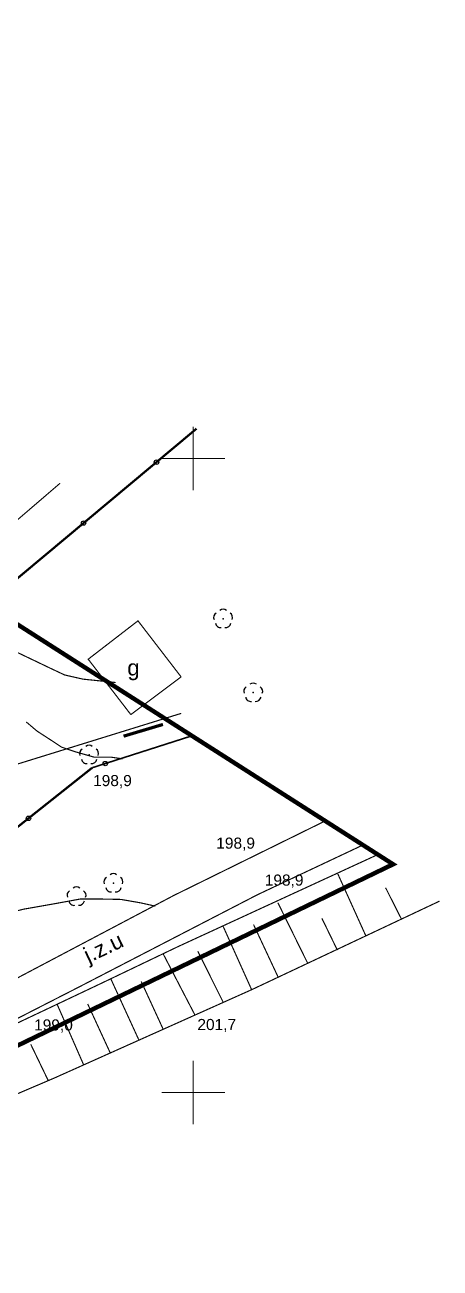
# Model space of a CAD drawing. Extents: x 7572697 to 7573818, y 5546684 to 5547005.
# Drawn here: x 7573336.7 to 7573369.5, y 5546686.2 to 5546784.2 of the extents above; entities that cross this region are included whole.
import ezdxf
from ezdxf.enums import TextEntityAlignment as Align

# ---------------------------------------------------------------- set-up
doc = ezdxf.new("R2010")
doc.units = 0
doc.header["$MEASUREMENT"] = 0
doc.linetypes.add('1', pattern=[2, 1, -1])
doc.linetypes.add('901', pattern=[0])
doc.styles.add('STYL_ARIAL', font='Arial', dxfattribs={"oblique": 0.1})

# ---------------------------------------------------------------- blocks, each defined once
blk = doc.blocks.new('926')
at = {"color": 0}
for centre, radius, start, end in [((-0.35, 0.1), 0.4, 119.84816, 203.51949), ((0, 0.35), 0.4, 50.114, 129.886), ((0.35, 0.1), 0.4, 336.88451, 60.15184), ((-0.2, -0.3), 0.4, 187.477, 278.47884), ((0.2, -0.275), 0.425, 262.64593, 349.62892)]:
    blk.add_arc(centre, radius, start, end, dxfattribs=at)
blk = doc.blocks.new('922')
at = {"color": 0}
for centre, radius, start, end in [((-0.35, 0.1), 0.4, 119.84816, 203.51949), ((0, 0.35), 0.4, 50.114, 129.886), ((0.35, 0.1), 0.4, 336.88451, 60.15184), ((-0.2, -0.3), 0.4, 187.477, 278.47884), ((0.2, -0.275), 0.425, 262.64593, 349.62892)]:
    blk.add_arc(centre, radius, start, end, dxfattribs=at)
blk.add_point((0, 0), dxfattribs=at)

msp = doc.modelspace()

# ---------------------------------------------------------------- linework, layer by layer
at = {"color": 6, "const_width": 0.35}
for points in [[(7573349.4716, 5546824.7787), (7573334.6135, 5546827.4202), (7573278, 5546774), (7573365.7825, 5546717.9984)], [(7573092.2503, 5546815.8488), (7573096, 5546815), (7573301.5, 5546687), (7573365.78, 5546718), (7573278, 5546774)], [(7573365.7825, 5546717.9984), (7573301.5, 5546687)]]:
    msp.add_lwpolyline(points, dxfattribs=at)
at = {"color": 3, "linetype": '901'}
for points, const_width in [([(7573327.176, 5546713.833), (7573318.148, 5546725.536), (7573350.264, 5546752.352)], 0.175), ([(7573342.0303, 5546725.6131), (7573349.9013, 5546728.13)], 0.125), ([(7573307.022, 5546699.537), (7573308.274, 5546699.515), (7573327.176, 5546713.833), (7573342.0303, 5546725.6131)], 0.175)]:
    msp.add_lwpolyline(points, dxfattribs=dict(at, const_width=const_width))
at = {"color": 0}
for points, const_width in [([(7573318.148, 5546725.536), (7573350.264, 5546752.352)], 0.09), ([(7573349.0456, 5546732.7791), (7573345.641, 5546737.1974), (7573341.7117, 5546734.1696), (7573345.0768, 5546729.8025)], 0.09), ([(7573341.7117, 5546734.1697), (7573345.641, 5546737.1975)], 0.09), ([(7573345.0768, 5546729.8026), (7573349.0455, 5546732.7792)], 0.09), ([(7573349.0549, 5546729.8994), (7573332.5846, 5546724.8062), (7573329.2111, 5546725.3353), (7573322.5965, 5546716.5379)], 0.09), ([(7573342.2218, 5546725.2315), (7573342.221, 5546725.2326), (7573342.2202, 5546725.2338), (7573342.2195, 5546725.235), (7573342.2188, 5546725.2362), (7573342.2182, 5546725.2374), (7573342.2176, 5546725.2387), (7573342.217, 5546725.24), (7573342.2165, 5546725.2413), (7573342.2161, 5546725.2426), (7573342.2157, 5546725.2439), (7573342.2153, 5546725.2453), (7573342.215, 5546725.2466), (7573342.2147, 5546725.248), (7573342.2145, 5546725.2494), (7573342.2143, 5546725.2508), (7573342.2142, 5546725.2522), (7573342.2141, 5546725.2535), (7573342.2141, 5546725.2549), (7573342.2141, 5546725.2563), (7573342.2142, 5546725.2577), (7573342.2143, 5546725.2591), (7573342.2144, 5546725.2605), (7573342.2147, 5546725.2619), (7573342.2149, 5546725.2633), (7573342.2152, 5546725.2646), (7573342.2156, 5546725.266), (7573342.216, 5546725.2673), (7573342.2164, 5546725.2686), (7573342.2169, 5546725.2699), (7573342.2175, 5546725.2712), (7573342.2181, 5546725.2725), (7573342.2187, 5546725.2737), (7573342.2194, 5546725.275), (7573342.2201, 5546725.2762), (7573342.2208, 5546725.2773), (7573342.2216, 5546725.2785), (7573342.2225, 5546725.2796), (7573342.2233, 5546725.2807), (7573342.2242, 5546725.2817), (7573342.2252, 5546725.2828), (7573342.2262, 5546725.2838), (7573342.2272, 5546725.2847), (7573342.2282, 5546725.2856), (7573342.2293, 5546725.2865), (7573342.2304, 5546725.2874), (7573342.2316, 5546725.2882), (7573342.2327, 5546725.2889), (7573342.2339, 5546725.2897), (7573342.2352, 5546725.2903), (7573342.2364, 5546725.291), (7573342.2377, 5546725.2916), (7573342.2389, 5546725.2921), (7573342.2402, 5546725.2926), (7573342.2416, 5546725.2931), (7573342.2429, 5546725.2935), (7573342.2442, 5546725.2939), (7573342.2456, 5546725.2942), (7573342.247, 5546725.2945), (7573342.2484, 5546725.2947), (7573342.2497, 5546725.2949), (7573342.2511, 5546725.295), (7573342.2525, 5546725.2951), (7573342.2539, 5546725.2951), (7573342.2553, 5546725.2951), (7573342.2567, 5546725.295), (7573342.2581, 5546725.2949), (7573342.2595, 5546725.2947), (7573342.2609, 5546725.2945), (7573342.2622, 5546725.2943), (7573342.2636, 5546725.2939), (7573342.265, 5546725.2936), (7573342.2663, 5546725.2932), (7573342.2676, 5546725.2927), (7573342.2689, 5546725.2922), (7573342.2702, 5546725.2917), (7573342.2715, 5546725.2911), (7573342.2727, 5546725.2905), (7573342.2739, 5546725.2898), (7573342.2751, 5546725.2891), (7573342.2763, 5546725.2883), (7573342.2775, 5546725.2875), (7573342.2786, 5546725.2867), (7573342.2797, 5546725.2858), (7573342.2807, 5546725.2849), (7573342.2818, 5546725.284), (7573342.2827, 5546725.283), (7573342.2837, 5546725.282), (7573342.2846, 5546725.2809), (7573342.2855, 5546725.2798), (7573342.2863, 5546725.2787), (7573342.2872, 5546725.2776), (7573342.2879, 5546725.2764), (7573342.2886, 5546725.2752), (7573342.2893, 5546725.274), (7573342.29, 5546725.2728), (7573342.2906, 5546725.2715), (7573342.2911, 5546725.2702), (7573342.2916, 5546725.2689), (7573342.2921, 5546725.2676), (7573342.2925, 5546725.2663), (7573342.2928, 5546725.2649), (7573342.2932, 5546725.2636), (7573342.2934, 5546725.2622), (7573342.2937, 5546725.2608), (7573342.2938, 5546725.2594), (7573342.294, 5546725.258), (7573342.294, 5546725.2566), (7573342.2941, 5546725.2552), (7573342.2941, 5546725.2539), (7573342.294, 5546725.2525), (7573342.2939, 5546725.2511), (7573342.2937, 5546725.2497), (7573342.2935, 5546725.2483), (7573342.2932, 5546725.2469), (7573342.2929, 5546725.2456), (7573342.2926, 5546725.2442), (7573342.2922, 5546725.2429), (7573342.2917, 5546725.2416), (7573342.2912, 5546725.2403), (7573342.2907, 5546725.239), (7573342.2901, 5546725.2377), (7573342.2895, 5546725.2364), (7573342.2888, 5546725.2352), (7573342.2881, 5546725.234), (7573342.2873, 5546725.2329), (7573342.2865, 5546725.2317), (7573342.2857, 5546725.2306), (7573342.2848, 5546725.2295), (7573342.2839, 5546725.2284), (7573342.283, 5546725.2274), (7573342.282, 5546725.2264), (7573342.281, 5546725.2255), (7573342.2799, 5546725.2245), (7573342.2788, 5546725.2237), (7573342.2777, 5546725.2228), (7573342.2766, 5546725.222), (7573342.2754, 5546725.2213), (7573342.2742, 5546725.2205), (7573342.273, 5546725.2198), (7573342.2717, 5546725.2192), (7573342.2705, 5546725.2186), (7573342.2692, 5546725.2181), (7573342.2679, 5546725.2176), (7573342.2666, 5546725.2171), (7573342.2652, 5546725.2167), (7573342.2639, 5546725.2163), (7573342.2625, 5546725.216), (7573342.2612, 5546725.2157), (7573342.2598, 5546725.2155), (7573342.2584, 5546725.2153), (7573342.257, 5546725.2152), (7573342.2556, 5546725.2151), (7573342.2542, 5546725.2151), (7573342.2528, 5546725.2151), (7573342.2514, 5546725.2152), (7573342.25, 5546725.2153), (7573342.2487, 5546725.2155), (7573342.2473, 5546725.2157), (7573342.2459, 5546725.2159), (7573342.2445, 5546725.2162), (7573342.2432, 5546725.2166), (7573342.2419, 5546725.217), (7573342.2405, 5546725.2175), (7573342.2392, 5546725.2179), (7573342.2379, 5546725.2185), (7573342.2367, 5546725.2191), (7573342.2354, 5546725.2197), (7573342.2342, 5546725.2204), (7573342.233, 5546725.2211), (7573342.2318, 5546725.2218), (7573342.2307, 5546725.2226), (7573342.2296, 5546725.2235), (7573342.2285, 5546725.2244), (7573342.2274, 5546725.2253), (7573342.2264, 5546725.2262), (7573342.2254, 5546725.2272), (7573342.2245, 5546725.2282), (7573342.2235, 5546725.2293), (7573342.2218, 5546725.2315)], 0.25), ([(7573355.2129, 5546719.2122), (7573355.2121, 5546719.2133), (7573355.2113, 5546719.2145), (7573355.2106, 5546719.2157), (7573355.2099, 5546719.2169), (7573355.2092, 5546719.2181), (7573355.2086, 5546719.2194), (7573355.2081, 5546719.2207), (7573355.2076, 5546719.222), (7573355.2071, 5546719.2233), (7573355.2067, 5546719.2246), (7573355.2064, 5546719.226), (7573355.206, 5546719.2274), (7573355.2058, 5546719.2287), (7573355.2055, 5546719.2301), (7573355.2054, 5546719.2315), (7573355.2052, 5546719.2329), (7573355.2052, 5546719.2343), (7573355.2051, 5546719.2357), (7573355.2051, 5546719.2371), (7573355.2052, 5546719.2385), (7573355.2053, 5546719.2398), (7573355.2055, 5546719.2412), (7573355.2057, 5546719.2426), (7573355.206, 5546719.244), (7573355.2063, 5546719.2453), (7573355.2066, 5546719.2467), (7573355.207, 5546719.248), (7573355.2075, 5546719.2494), (7573355.208, 5546719.2507), (7573355.2085, 5546719.2519), (7573355.2091, 5546719.2532), (7573355.2097, 5546719.2545), (7573355.2104, 5546719.2557), (7573355.2111, 5546719.2569), (7573355.2119, 5546719.2581), (7573355.2127, 5546719.2592), (7573355.2135, 5546719.2603), (7573355.2144, 5546719.2614), (7573355.2153, 5546719.2625), (7573355.2162, 5546719.2635), (7573355.2172, 5546719.2645), (7573355.2182, 5546719.2654), (7573355.2193, 5546719.2664), (7573355.2204, 5546719.2672), (7573355.2215, 5546719.2681), (7573355.2226, 5546719.2689), (7573355.2238, 5546719.2697), (7573355.225, 5546719.2704), (7573355.2262, 5546719.2711), (7573355.2275, 5546719.2717), (7573355.2287, 5546719.2723), (7573355.23, 5546719.2728), (7573355.2313, 5546719.2734), (7573355.2326, 5546719.2738), (7573355.234, 5546719.2742), (7573355.2353, 5546719.2746), (7573355.2367, 5546719.2749), (7573355.238, 5546719.2752), (7573355.2394, 5546719.2754), (7573355.2408, 5546719.2756), (7573355.2422, 5546719.2757), (7573355.2436, 5546719.2758), (7573355.245, 5546719.2758), (7573355.2464, 5546719.2758), (7573355.2478, 5546719.2757), (7573355.2492, 5546719.2756), (7573355.2505, 5546719.2754), (7573355.2519, 5546719.2752), (7573355.2533, 5546719.275), (7573355.2547, 5546719.2747), (7573355.256, 5546719.2743), (7573355.2573, 5546719.2739), (7573355.2587, 5546719.2735), (7573355.26, 5546719.273), (7573355.2613, 5546719.2724), (7573355.2625, 5546719.2718), (7573355.2638, 5546719.2712), (7573355.265, 5546719.2705), (7573355.2662, 5546719.2698), (7573355.2674, 5546719.2691), (7573355.2685, 5546719.2683), (7573355.2696, 5546719.2674), (7573355.2707, 5546719.2666), (7573355.2718, 5546719.2656), (7573355.2728, 5546719.2647), (7573355.2738, 5546719.2637), (7573355.2747, 5546719.2627), (7573355.2757, 5546719.2616), (7573355.2766, 5546719.2606), (7573355.2774, 5546719.2595), (7573355.2782, 5546719.2583), (7573355.279, 5546719.2571), (7573355.2797, 5546719.2559), (7573355.2804, 5546719.2547), (7573355.281, 5546719.2535), (7573355.2816, 5546719.2522), (7573355.2822, 5546719.2509), (7573355.2827, 5546719.2496), (7573355.2831, 5546719.2483), (7573355.2835, 5546719.247), (7573355.2839, 5546719.2456), (7573355.2842, 5546719.2443), (7573355.2845, 5546719.2429), (7573355.2847, 5546719.2415), (7573355.2849, 5546719.2402), (7573355.285, 5546719.2388), (7573355.2851, 5546719.2374), (7573355.2851, 5546719.236), (7573355.2851, 5546719.2346), (7573355.285, 5546719.2332), (7573355.2849, 5546719.2318), (7573355.2848, 5546719.2304), (7573355.2845, 5546719.229), (7573355.2843, 5546719.2277), (7573355.284, 5546719.2263), (7573355.2836, 5546719.2249), (7573355.2832, 5546719.2236), (7573355.2828, 5546719.2223), (7573355.2823, 5546719.221), (7573355.2817, 5546719.2197), (7573355.2811, 5546719.2184), (7573355.2805, 5546719.2172), (7573355.2798, 5546719.216), (7573355.2791, 5546719.2148), (7573355.2784, 5546719.2136), (7573355.2776, 5546719.2124), (7573355.2767, 5546719.2113), (7573355.2759, 5546719.2102), (7573355.275, 5546719.2092), (7573355.274, 5546719.2081), (7573355.273, 5546719.2072), (7573355.272, 5546719.2062), (7573355.271, 5546719.2053), (7573355.2699, 5546719.2044), (7573355.2688, 5546719.2035), (7573355.2676, 5546719.2027), (7573355.2665, 5546719.202), (7573355.2653, 5546719.2013), (7573355.264, 5546719.2006), (7573355.2628, 5546719.1999), (7573355.2615, 5546719.1993), (7573355.2603, 5546719.1988), (7573355.259, 5546719.1983), (7573355.2576, 5546719.1978), (7573355.2563, 5546719.1974), (7573355.255, 5546719.197), (7573355.2536, 5546719.1967), (7573355.2522, 5546719.1965), (7573355.2508, 5546719.1962), (7573355.2495, 5546719.1961), (7573355.2481, 5546719.1959), (7573355.2467, 5546719.1958), (7573355.2453, 5546719.1958), (7573355.2439, 5546719.1958), (7573355.2425, 5546719.1959), (7573355.2411, 5546719.196), (7573355.2397, 5546719.1962), (7573355.2383, 5546719.1964), (7573355.237, 5546719.1967), (7573355.2356, 5546719.197), (7573355.2342, 5546719.1973), (7573355.2329, 5546719.1977), (7573355.2316, 5546719.1982), (7573355.2303, 5546719.1987), (7573355.229, 5546719.1992), (7573355.2277, 5546719.1998), (7573355.2265, 5546719.2004), (7573355.2253, 5546719.2011), (7573355.2241, 5546719.2018), (7573355.2229, 5546719.2026), (7573355.2217, 5546719.2034), (7573355.2206, 5546719.2042), (7573355.2195, 5546719.2051), (7573355.2185, 5546719.206), (7573355.2175, 5546719.2069), (7573355.2165, 5546719.2079), (7573355.2155, 5546719.2089), (7573355.2146, 5546719.21), (7573355.2129, 5546719.2122)], 0.25), ([(7573361.4165, 5546717.2448), (7573363.6324, 5546712.35)], 0.09), ([(7573359.2478, 5546716.4605), (7573359.2469, 5546716.4617), (7573359.2462, 5546716.4628), (7573359.2455, 5546716.464), (7573359.2448, 5546716.4652), (7573359.2441, 5546716.4665), (7573359.2435, 5546716.4677), (7573359.243, 5546716.469), (7573359.2425, 5546716.4703), (7573359.242, 5546716.4716), (7573359.2416, 5546716.473), (7573359.2413, 5546716.4743), (7573359.2409, 5546716.4757), (7573359.2407, 5546716.4771), (7573359.2404, 5546716.4784), (7573359.2403, 5546716.4798), (7573359.2401, 5546716.4812), (7573359.2401, 5546716.4826), (7573359.24, 5546716.484), (7573359.24, 5546716.4854), (7573359.2401, 5546716.4868), (7573359.2402, 5546716.4882), (7573359.2404, 5546716.4896), (7573359.2406, 5546716.4909), (7573359.2409, 5546716.4923), (7573359.2412, 5546716.4937), (7573359.2415, 5546716.495), (7573359.2419, 5546716.4964), (7573359.2424, 5546716.4977), (7573359.2429, 5546716.499), (7573359.2434, 5546716.5003), (7573359.244, 5546716.5015), (7573359.2446, 5546716.5028), (7573359.2453, 5546716.504), (7573359.246, 5546716.5052), (7573359.2468, 5546716.5064), (7573359.2476, 5546716.5075), (7573359.2484, 5546716.5087), (7573359.2493, 5546716.5097), (7573359.2502, 5546716.5108), (7573359.2511, 5546716.5118), (7573359.2521, 5546716.5128), (7573359.2531, 5546716.5138), (7573359.2542, 5546716.5147), (7573359.2553, 5546716.5156), (7573359.2564, 5546716.5164), (7573359.2575, 5546716.5172), (7573359.2587, 5546716.518), (7573359.2599, 5546716.5187), (7573359.2611, 5546716.5194), (7573359.2624, 5546716.52), (7573359.2636, 5546716.5206), (7573359.2649, 5546716.5212), (7573359.2662, 5546716.5217), (7573359.2675, 5546716.5221), (7573359.2689, 5546716.5226), (7573359.2702, 5546716.5229), (7573359.2716, 5546716.5232), (7573359.2729, 5546716.5235), (7573359.2743, 5546716.5237), (7573359.2757, 5546716.5239), (7573359.2771, 5546716.524), (7573359.2785, 5546716.5241), (7573359.2799, 5546716.5241), (7573359.2813, 5546716.5241), (7573359.2827, 5546716.5241), (7573359.2841, 5546716.5239), (7573359.2854, 5546716.5238), (7573359.2868, 5546716.5236), (7573359.2882, 5546716.5233), (7573359.2896, 5546716.523), (7573359.2909, 5546716.5226), (7573359.2922, 5546716.5222), (7573359.2936, 5546716.5218), (7573359.2949, 5546716.5213), (7573359.2962, 5546716.5208), (7573359.2974, 5546716.5202), (7573359.2987, 5546716.5195), (7573359.2999, 5546716.5189), (7573359.3011, 5546716.5182), (7573359.3023, 5546716.5174), (7573359.3034, 5546716.5166), (7573359.3045, 5546716.5158), (7573359.3056, 5546716.5149), (7573359.3067, 5546716.514), (7573359.3077, 5546716.513), (7573359.3087, 5546716.512), (7573359.3096, 5546716.511), (7573359.3106, 5546716.51), (7573359.3115, 5546716.5089), (7573359.3123, 5546716.5078), (7573359.3131, 5546716.5066), (7573359.3139, 5546716.5055), (7573359.3146, 5546716.5043), (7573359.3153, 5546716.5031), (7573359.3159, 5546716.5018), (7573359.3165, 5546716.5006), (7573359.3171, 5546716.4993), (7573359.3176, 5546716.498), (7573359.318, 5546716.4967), (7573359.3184, 5546716.4953), (7573359.3188, 5546716.494), (7573359.3191, 5546716.4926), (7573359.3194, 5546716.4912), (7573359.3196, 5546716.4899), (7573359.3198, 5546716.4885), (7573359.3199, 5546716.4871), (7573359.32, 5546716.4857), (7573359.32, 5546716.4843), (7573359.32, 5546716.4829), (7573359.3199, 5546716.4815), (7573359.3198, 5546716.4801), (7573359.3197, 5546716.4787), (7573359.3194, 5546716.4774), (7573359.3192, 5546716.476), (7573359.3189, 5546716.4746), (7573359.3185, 5546716.4733), (7573359.3181, 5546716.4719), (7573359.3177, 5546716.4706), (7573359.3172, 5546716.4693), (7573359.3166, 5546716.468), (7573359.316, 5546716.4668), (7573359.3154, 5546716.4655), (7573359.3147, 5546716.4643), (7573359.314, 5546716.4631), (7573359.3133, 5546716.4619), (7573359.3125, 5546716.4608), (7573359.3116, 5546716.4596), (7573359.3108, 5546716.4586), (7573359.3099, 5546716.4575), (7573359.3089, 5546716.4565), (7573359.3079, 5546716.4555), (7573359.3069, 5546716.4545), (7573359.3059, 5546716.4536), (7573359.3048, 5546716.4527), (7573359.3037, 5546716.4519), (7573359.3025, 5546716.4511), (7573359.3014, 5546716.4503), (7573359.3002, 5546716.4496), (7573359.2989, 5546716.4489), (7573359.2977, 5546716.4483), (7573359.2964, 5546716.4477), (7573359.2952, 5546716.4471), (7573359.2938, 5546716.4466), (7573359.2925, 5546716.4462), (7573359.2912, 5546716.4457), (7573359.2899, 5546716.4454), (7573359.2885, 5546716.4451), (7573359.2871, 5546716.4448), (7573359.2857, 5546716.4446), (7573359.2844, 5546716.4444), (7573359.283, 5546716.4443), (7573359.2816, 5546716.4442), (7573359.2802, 5546716.4441), (7573359.2788, 5546716.4442), (7573359.2774, 5546716.4442), (7573359.276, 5546716.4444), (7573359.2746, 5546716.4445), (7573359.2732, 5546716.4447), (7573359.2719, 5546716.445), (7573359.2705, 5546716.4453), (7573359.2691, 5546716.4457), (7573359.2678, 5546716.4461), (7573359.2665, 5546716.4465), (7573359.2652, 5546716.447), (7573359.2639, 5546716.4475), (7573359.2626, 5546716.4481), (7573359.2614, 5546716.4488), (7573359.2602, 5546716.4494), (7573359.259, 5546716.4501), (7573359.2578, 5546716.4509), (7573359.2566, 5546716.4517), (7573359.2555, 5546716.4525), (7573359.2544, 5546716.4534), (7573359.2534, 5546716.4543), (7573359.2523, 5546716.4553), (7573359.2514, 5546716.4563), (7573359.2504, 5546716.4573), (7573359.2495, 5546716.4583), (7573359.2478, 5546716.4605)], 0.25), ([(7573366.4436, 5546713.6729), (7573365.1868, 5546716.1534)], 0.09), ([(7573356.6871, 5546714.9628), (7573359.0353, 5546710.2003)], 0.09), ([(7573352.3612, 5546713.1107), (7573354.6102, 5546708.1167)], 0.09), ([(7573354.7623, 5546713.2496), (7573356.7136, 5546709.0824)], 0.09), ([(7573361.3835, 5546711.2256), (7573360.1598, 5546713.7391)], 0.09), ([(7573347.6317, 5546710.9279), (7573350.1452, 5546706.0993)], 0.09), ([(7573350.3636, 5546711.1329), (7573352.381, 5546707.098)], 0.09), ([(7573343.4844, 5546708.9898), (7573345.7334, 5546704.095)], 0.09), ([(7573345.8987, 5546708.7517), (7573347.6185, 5546705.0145)], 0.09), ([(7573337.2344, 5546706.6048), (7573337.2336, 5546706.6059), (7573337.2328, 5546706.6071), (7573337.2321, 5546706.6083), (7573337.2314, 5546706.6095), (7573337.2308, 5546706.6107), (7573337.2302, 5546706.612), (7573337.2296, 5546706.6133), (7573337.2291, 5546706.6146), (7573337.2287, 5546706.6159), (7573337.2283, 5546706.6172), (7573337.2279, 5546706.6186), (7573337.2276, 5546706.6199), (7573337.2273, 5546706.6213), (7573337.2271, 5546706.6227), (7573337.2269, 5546706.6241), (7573337.2268, 5546706.6255), (7573337.2267, 5546706.6269), (7573337.2267, 5546706.6283), (7573337.2267, 5546706.6297), (7573337.2268, 5546706.631), (7573337.2269, 5546706.6324), (7573337.227, 5546706.6338), (7573337.2273, 5546706.6352), (7573337.2275, 5546706.6366), (7573337.2278, 5546706.6379), (7573337.2282, 5546706.6393), (7573337.2286, 5546706.6406), (7573337.229, 5546706.6419), (7573337.2295, 5546706.6433), (7573337.2301, 5546706.6445), (7573337.2307, 5546706.6458), (7573337.2313, 5546706.6471), (7573337.232, 5546706.6483), (7573337.2327, 5546706.6495), (7573337.2334, 5546706.6507), (7573337.2342, 5546706.6518), (7573337.2351, 5546706.6529), (7573337.2359, 5546706.654), (7573337.2368, 5546706.6551), (7573337.2378, 5546706.6561), (7573337.2388, 5546706.6571), (7573337.2398, 5546706.658), (7573337.2408, 5546706.659), (7573337.2419, 5546706.6598), (7573337.243, 5546706.6607), (7573337.2442, 5546706.6615), (7573337.2453, 5546706.6623), (7573337.2465, 5546706.663), (7573337.2478, 5546706.6637), (7573337.249, 5546706.6643), (7573337.2503, 5546706.6649), (7573337.2515, 5546706.6654), (7573337.2529, 5546706.6659), (7573337.2542, 5546706.6664), (7573337.2555, 5546706.6668), (7573337.2568, 5546706.6672), (7573337.2582, 5546706.6675), (7573337.2596, 5546706.6678), (7573337.261, 5546706.668), (7573337.2623, 5546706.6682), (7573337.2637, 5546706.6683), (7573337.2651, 5546706.6684), (7573337.2665, 5546706.6684), (7573337.2679, 5546706.6684), (7573337.2693, 5546706.6683), (7573337.2707, 5546706.6682), (7573337.2721, 5546706.668), (7573337.2735, 5546706.6678), (7573337.2748, 5546706.6676), (7573337.2762, 5546706.6673), (7573337.2776, 5546706.6669), (7573337.2789, 5546706.6665), (7573337.2802, 5546706.6661), (7573337.2815, 5546706.6656), (7573337.2828, 5546706.665), (7573337.2841, 5546706.6644), (7573337.2853, 5546706.6638), (7573337.2865, 5546706.6631), (7573337.2877, 5546706.6624), (7573337.2889, 5546706.6617), (7573337.2901, 5546706.6609), (7573337.2912, 5546706.66), (7573337.2923, 5546706.6592), (7573337.2933, 5546706.6582), (7573337.2944, 5546706.6573), (7573337.2953, 5546706.6563), (7573337.2963, 5546706.6553), (7573337.2972, 5546706.6542), (7573337.2981, 5546706.6532), (7573337.2989, 5546706.652), (7573337.2998, 5546706.6509), (7573337.3005, 5546706.6497), (7573337.3012, 5546706.6485), (7573337.3019, 5546706.6473), (7573337.3026, 5546706.6461), (7573337.3032, 5546706.6448), (7573337.3037, 5546706.6435), (7573337.3042, 5546706.6422), (7573337.3047, 5546706.6409), (7573337.3051, 5546706.6396), (7573337.3054, 5546706.6382), (7573337.3058, 5546706.6369), (7573337.306, 5546706.6355), (7573337.3063, 5546706.6341), (7573337.3064, 5546706.6327), (7573337.3066, 5546706.6314), (7573337.3066, 5546706.63), (7573337.3067, 5546706.6286), (7573337.3067, 5546706.6272), (7573337.3066, 5546706.6258), (7573337.3065, 5546706.6244), (7573337.3063, 5546706.623), (7573337.3061, 5546706.6216), (7573337.3058, 5546706.6202), (7573337.3055, 5546706.6189), (7573337.3052, 5546706.6175), (7573337.3048, 5546706.6162), (7573337.3043, 5546706.6149), (7573337.3038, 5546706.6136), (7573337.3033, 5546706.6123), (7573337.3027, 5546706.611), (7573337.3021, 5546706.6098), (7573337.3014, 5546706.6085), (7573337.3007, 5546706.6073), (7573337.2999, 5546706.6062), (7573337.2991, 5546706.605), (7573337.2983, 5546706.6039), (7573337.2974, 5546706.6028), (7573337.2965, 5546706.6018), (7573337.2956, 5546706.6007), (7573337.2946, 5546706.5997), (7573337.2936, 5546706.5988), (7573337.2925, 5546706.5979), (7573337.2914, 5546706.597), (7573337.2903, 5546706.5961), (7573337.2892, 5546706.5953), (7573337.288, 5546706.5946), (7573337.2868, 5546706.5938), (7573337.2856, 5546706.5932), (7573337.2843, 5546706.5925), (7573337.2831, 5546706.5919), (7573337.2818, 5546706.5914), (7573337.2805, 5546706.5909), (7573337.2792, 5546706.5904), (7573337.2778, 5546706.59), (7573337.2765, 5546706.5896), (7573337.2751, 5546706.5893), (7573337.2738, 5546706.589), (7573337.2724, 5546706.5888), (7573337.271, 5546706.5886), (7573337.2696, 5546706.5885), (7573337.2682, 5546706.5884), (7573337.2668, 5546706.5884), (7573337.2654, 5546706.5884), (7573337.264, 5546706.5885), (7573337.2626, 5546706.5886), (7573337.2613, 5546706.5888), (7573337.2599, 5546706.589), (7573337.2585, 5546706.5893), (7573337.2571, 5546706.5896), (7573337.2558, 5546706.5899), (7573337.2545, 5546706.5903), (7573337.2531, 5546706.5908), (7573337.2518, 5546706.5913), (7573337.2505, 5546706.5918), (7573337.2493, 5546706.5924), (7573337.248, 5546706.593), (7573337.2468, 5546706.5937), (7573337.2456, 5546706.5944), (7573337.2444, 5546706.5952), (7573337.2433, 5546706.596), (7573337.2422, 5546706.5968), (7573337.2411, 5546706.5977), (7573337.24, 5546706.5986), (7573337.239, 5546706.5995), (7573337.238, 5546706.6005), (7573337.2371, 5546706.6015), (7573337.2361, 5546706.6026), (7573337.2344, 5546706.6048)], 0.25), ([(7573339.2511, 5546706.9724), (7573341.3678, 5546702.1438)], 0.09), ([(7573341.672, 5546706.979), (7573343.4579, 5546703.1095)], 0.09), ([(7573351.0457, 5546706.1418), (7573351.0449, 5546706.1429), (7573351.0441, 5546706.1441), (7573351.0434, 5546706.1453), (7573351.0427, 5546706.1465), (7573351.0421, 5546706.1477), (7573351.0415, 5546706.149), (7573351.0409, 5546706.1503), (7573351.0404, 5546706.1516), (7573351.0399, 5546706.1529), (7573351.0395, 5546706.1542), (7573351.0392, 5546706.1556), (7573351.0388, 5546706.1569), (7573351.0386, 5546706.1583), (7573351.0383, 5546706.1597), (7573351.0382, 5546706.1611), (7573351.038, 5546706.1624), (7573351.038, 5546706.1638), (7573351.0379, 5546706.1652), (7573351.038, 5546706.1666), (7573351.038, 5546706.168), (7573351.0381, 5546706.1694), (7573351.0383, 5546706.1708), (7573351.0385, 5546706.1722), (7573351.0388, 5546706.1736), (7573351.0391, 5546706.1749), (7573351.0394, 5546706.1763), (7573351.0398, 5546706.1776), (7573351.0403, 5546706.1789), (7573351.0408, 5546706.1802), (7573351.0413, 5546706.1815), (7573351.0419, 5546706.1828), (7573351.0425, 5546706.184), (7573351.0432, 5546706.1853), (7573351.0439, 5546706.1865), (7573351.0447, 5546706.1876), (7573351.0455, 5546706.1888), (7573351.0463, 5546706.1899), (7573351.0472, 5546706.191), (7573351.0481, 5546706.192), (7573351.0491, 5546706.1931), (7573351.05, 5546706.1941), (7573351.0511, 5546706.195), (7573351.0521, 5546706.1959), (7573351.0532, 5546706.1968), (7573351.0543, 5546706.1977), (7573351.0554, 5546706.1985), (7573351.0566, 5546706.1992), (7573351.0578, 5546706.2), (7573351.059, 5546706.2006), (7573351.0603, 5546706.2013), (7573351.0615, 5546706.2019), (7573351.0628, 5546706.2024), (7573351.0641, 5546706.2029), (7573351.0654, 5546706.2034), (7573351.0668, 5546706.2038), (7573351.0681, 5546706.2042), (7573351.0695, 5546706.2045), (7573351.0708, 5546706.2048), (7573351.0722, 5546706.205), (7573351.0736, 5546706.2052), (7573351.075, 5546706.2053), (7573351.0764, 5546706.2054), (7573351.0778, 5546706.2054), (7573351.0792, 5546706.2054), (7573351.0806, 5546706.2053), (7573351.082, 5546706.2052), (7573351.0834, 5546706.205), (7573351.0847, 5546706.2048), (7573351.0861, 5546706.2045), (7573351.0875, 5546706.2042), (7573351.0888, 5546706.2039), (7573351.0902, 5546706.2035), (7573351.0915, 5546706.203), (7573351.0928, 5546706.2025), (7573351.0941, 5546706.202), (7573351.0953, 5546706.2014), (7573351.0966, 5546706.2008), (7573351.0978, 5546706.2001), (7573351.099, 5546706.1994), (7573351.1002, 5546706.1986), (7573351.1013, 5546706.1978), (7573351.1024, 5546706.197), (7573351.1035, 5546706.1961), (7573351.1046, 5546706.1952), (7573351.1056, 5546706.1943), (7573351.1066, 5546706.1933), (7573351.1076, 5546706.1923), (7573351.1085, 5546706.1912), (7573351.1094, 5546706.1901), (7573351.1102, 5546706.189), (7573351.111, 5546706.1879), (7573351.1118, 5546706.1867), (7573351.1125, 5546706.1855), (7573351.1132, 5546706.1843), (7573351.1138, 5546706.1831), (7573351.1144, 5546706.1818), (7573351.115, 5546706.1805), (7573351.1155, 5546706.1792), (7573351.1159, 5546706.1779), (7573351.1163, 5546706.1766), (7573351.1167, 5546706.1752), (7573351.117, 5546706.1739), (7573351.1173, 5546706.1725), (7573351.1175, 5546706.1711), (7573351.1177, 5546706.1697), (7573351.1178, 5546706.1683), (7573351.1179, 5546706.1669), (7573351.1179, 5546706.1655), (7573351.1179, 5546706.1641), (7573351.1178, 5546706.1628), (7573351.1177, 5546706.1614), (7573351.1176, 5546706.16), (7573351.1174, 5546706.1586), (7573351.1171, 5546706.1572), (7573351.1168, 5546706.1559), (7573351.1164, 5546706.1545), (7573351.116, 5546706.1532), (7573351.1156, 5546706.1519), (7573351.1151, 5546706.1505), (7573351.1145, 5546706.1493), (7573351.114, 5546706.148), (7573351.1133, 5546706.1467), (7573351.1127, 5546706.1455), (7573351.1119, 5546706.1443), (7573351.1112, 5546706.1432), (7573351.1104, 5546706.142), (7573351.1095, 5546706.1409), (7573351.1087, 5546706.1398), (7573351.1078, 5546706.1387), (7573351.1068, 5546706.1377), (7573351.1058, 5546706.1367), (7573351.1048, 5546706.1358), (7573351.1038, 5546706.1348), (7573351.1027, 5546706.134), (7573351.1016, 5546706.1331), (7573351.1004, 5546706.1323), (7573351.0993, 5546706.1316), (7573351.0981, 5546706.1308), (7573351.0968, 5546706.1301), (7573351.0956, 5546706.1295), (7573351.0943, 5546706.1289), (7573351.0931, 5546706.1284), (7573351.0918, 5546706.1279), (7573351.0904, 5546706.1274), (7573351.0891, 5546706.127), (7573351.0878, 5546706.1266), (7573351.0864, 5546706.1263), (7573351.085, 5546706.126), (7573351.0837, 5546706.1258), (7573351.0823, 5546706.1256), (7573351.0809, 5546706.1255), (7573351.0795, 5546706.1254), (7573351.0781, 5546706.1254), (7573351.0767, 5546706.1254), (7573351.0753, 5546706.1255), (7573351.0739, 5546706.1256), (7573351.0725, 5546706.1258), (7573351.0711, 5546706.126), (7573351.0698, 5546706.1262), (7573351.0684, 5546706.1265), (7573351.0671, 5546706.1269), (7573351.0657, 5546706.1273), (7573351.0644, 5546706.1278), (7573351.0631, 5546706.1282), (7573351.0618, 5546706.1288), (7573351.0605, 5546706.1294), (7573351.0593, 5546706.13), (7573351.0581, 5546706.1307), (7573351.0569, 5546706.1314), (7573351.0557, 5546706.1321), (7573351.0545, 5546706.1329), (7573351.0534, 5546706.1338), (7573351.0523, 5546706.1347), (7573351.0513, 5546706.1356), (7573351.0503, 5546706.1365), (7573351.0493, 5546706.1375), (7573351.0483, 5546706.1385), (7573351.0474, 5546706.1396), (7573351.0457, 5546706.1418)], 0.25), ([(7573337.1741, 5546703.804), (7573338.5632, 5546700.9267)], 0.09)]:
    msp.add_lwpolyline(points, dxfattribs=dict(at, const_width=const_width))
at = {"color": 1, "const_width": 0.065}
for points in [[(7573350, 5546747.5), (7573350, 5546752.5)], [(7573350, 5546747.5), (7573350, 5546752.5)], [(7573350, 5546747.5), (7573350, 5546752.5)], [(7573350, 5546747.5), (7573350, 5546752.5)], [(7573347.5, 5546750), (7573352.5, 5546750)], [(7573347.5, 5546750), (7573352.5, 5546750)], [(7573347.5, 5546750), (7573352.5, 5546750)], [(7573347.5, 5546750), (7573352.5, 5546750)], [(7573350, 5546697.5), (7573350, 5546702.5)], [(7573350, 5546697.5), (7573350, 5546702.5)], [(7573350, 5546697.5), (7573350, 5546702.5)], [(7573350, 5546697.5), (7573350, 5546702.5)], [(7573347.5, 5546700), (7573352.5, 5546700)], [(7573347.5, 5546700), (7573352.5, 5546700)], [(7573347.5, 5546700), (7573352.5, 5546700)], [(7573347.5, 5546700), (7573352.5, 5546700)]]:
    msp.add_lwpolyline(points, dxfattribs=at)
at = {"color": 3, "const_width": 0.09}
msp.add_lwpolyline([(7573328.474, 5546738.599), (7573339.489, 5546748.047)], dxfattribs=at)
at = {"color": 37, "const_width": 0.09}
for points in [[(7573330.7193, 5546735.9716), (7573331.5792, 5546735.707), (7573332.5714, 5546735.707), (7573333.5636, 5546735.7732), (7573334.5558, 5546735.5086), (7573335.8125, 5546734.8471), (7573337.2016, 5546734.1857), (7573338.723, 5546733.4581), (7573339.8474, 5546732.9289), (7573341.3026, 5546732.5982), (7573343.8823, 5546732.3336)], [(7573336.8179, 5546729.2247), (7573337.6778, 5546728.4971), (7573338.8023, 5546727.7695), (7573339.596, 5546727.2403), (7573340.7867, 5546726.8434), (7573342.1757, 5546726.4466), (7573343.4986, 5546726.4466), (7573344.4247, 5546726.3143)], [(7573308.2485, 5546719.6922), (7573310.4313, 5546717.6748), (7573312.0188, 5546716.4841), (7573313.8048, 5546715.2274), (7573315.3923, 5546714.0367), (7573316.5829, 5546713.3422), (7573318.0381, 5546712.5484), (7573320.2871, 5546711.7216), (7573321.5703, 5546711.5563), (7573323.4224, 5546711.5563), (7573325.3737, 5546711.6224), (7573327.2258, 5546712.0524), (7573330.1362, 5546712.813), (7573332.5836, 5546713.4745), (7573336.6582, 5546714.4667), (7573339.1056, 5546714.8966), (7573341.0899, 5546715.2604), (7573342.6113, 5546715.2604), (7573344.298, 5546715.2274), (7573345.8194, 5546714.9628), (7573347.01, 5546714.6982)]]:
    msp.add_lwpolyline(points, dxfattribs=at)
at = {"color": 0, "linetype": '1'}
for points, const_width in [([(7573344.503, 5546728.0994), (7573347.6119, 5546729.0254)], 0.25), ([(7573360.3582, 5546721.3856), (7573348.4519, 5546715.5317), (7573333.5162, 5546707.6603), (7573321.008, 5546701.0987), (7573315.3856, 5546698.3205), (7573311.483, 5546696.733), (7573310.6893, 5546696.9315), (7573307.4018, 5546698.9158), (7573304.789, 5546697.0638)], 0.09), ([(7573300.86, 5546687.4527), (7573315.8685, 5546695.5556), (7573327.5565, 5546701.4624), (7573341.0238, 5546708.3416), (7573355.0732, 5546715.5978), (7573363.434, 5546719.5335)], 0.09), ([(7573318.4945, 5546695.1124), (7573328.4825, 5546701.1647), (7573335.4345, 5546705.1533), (7573342.7767, 5546708.626), (7573348.7959, 5546711.5034), (7573364.5783, 5546718.7662)], 0.09), ([(7573307.2166, 5546686.1959), (7573314.3273, 5546690.1977), (7573316.2124, 5546691.3222), (7573323.8192, 5546694.6626), (7573339.0129, 5546701.1316), (7573354.6763, 5546708.1365), (7573369.4533, 5546715.095)], 0.09)]:
    msp.add_lwpolyline(points, dxfattribs=dict(at, const_width=const_width))
at = {"color": 0}
for centre in [(7573347.1015, 5546749.7114), (7573341.3445, 5546744.9045), (7573343.0559, 5546725.941), (7573336.9975, 5546721.6219)]:
    msp.add_circle(centre, 0.175, dxfattribs=at)

# ---------------------------------------------------------------- block references
for name, p in [('922', (7573352.36, 5546737.36, 200.09)), ('922', (7573354.74, 5546731.54, 200.09)), ('922', (7573341.78, 5546726.64, 200.09)), ('922', (7573343.7, 5546716.52, 200.09)), ('926', (7573340.79, 5546715.46))]:
    msp.add_blockref(name, p, dxfattribs=at)

# ---------------------------------------------------------------- texts
at = {"color": 0, "style": 'STYL_ARIAL'}
for s, height, p in [('g', 1.25, (7573344.799, 5546734.1335)), ('198,9', 0.875, (7573342.0964, 5546725.0372)), ('198,9', 0.875, (7573351.8198, 5546720.1026)), ('198,9', 0.875, (7573355.6486, 5546717.1914)), ('199,0', 0.875, (7573337.4387, 5546705.7681)), ('201,7', 0.875, (7573350.3305, 5546705.8011))]:
    msp.add_text(s, height=height, dxfattribs=at).set_placement(p, align=Align.TOP_LEFT)
msp.add_text('j.z.u', height=1.25, rotation=25.4633, dxfattribs=at).set_placement((7573341.1912, 5546711.3139), align=Align.TOP_LEFT)

doc.saveas('drawing.dxf')
